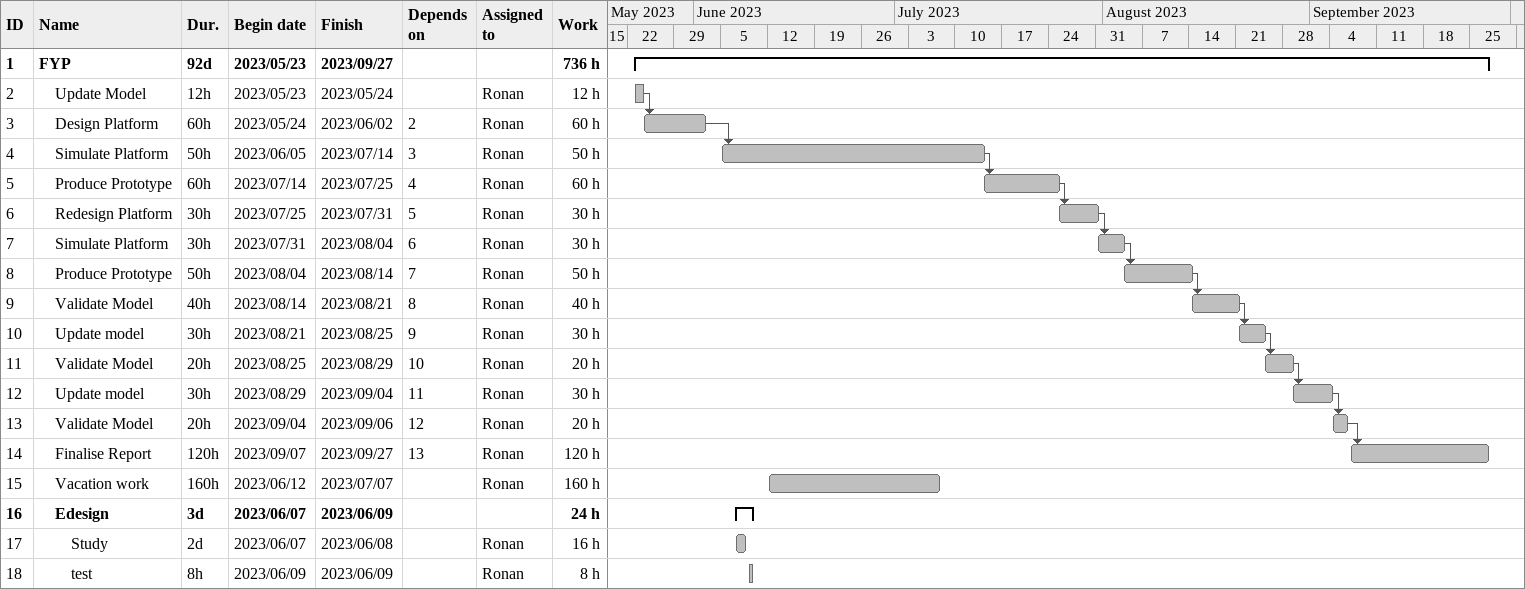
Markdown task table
| ID | Level | Task | Duration | Start | Finish | Predecessors | Resources | Work (h) |
|---|---|---|---|---|---|---|---|---|
| 1 | 1 | **FYP** | 92d | 2023-05-23 | 2023-09-27 |  |  | 736 |
| 2 | 2 | Update Model | 12h | 2023-05-23 | 2023-05-24 |  | Ronan | 12 |
| 3 | 2 | Design Platform | 60h | 2023-05-24 | 2023-06-02 | 2 | Ronan | 60 |
| 4 | 2 | Simulate Platform | 50h | 2023-06-05 | 2023-07-14 | 3 | Ronan | 50 |
| 5 | 2 | Produce Prototype | 60h | 2023-07-14 | 2023-07-25 | 4 | Ronan | 60 |
| 6 | 2 | Redesign Platform | 30h | 2023-07-25 | 2023-07-31 | 5 | Ronan | 30 |
| 7 | 2 | Simulate Platform | 30h | 2023-07-31 | 2023-08-04 | 6 | Ronan | 30 |
| 8 | 2 | Produce Prototype | 50h | 2023-08-04 | 2023-08-14 | 7 | Ronan | 50 |
| 9 | 2 | Validate Model | 40h | 2023-08-14 | 2023-08-21 | 8 | Ronan | 40 |
| 10 | 2 | Update model | 30h | 2023-08-21 | 2023-08-25 | 9 | Ronan | 30 |
| 11 | 2 | Validate Model | 20h | 2023-08-25 | 2023-08-29 | 10 | Ronan | 20 |
| 12 | 2 | Update model | 30h | 2023-08-29 | 2023-09-04 | 11 | Ronan | 30 |
| 13 | 2 | Validate Model | 20h | 2023-09-04 | 2023-09-06 | 12 | Ronan | 20 |
| 14 | 2 | Finalise Report | 120h | 2023-09-07 | 2023-09-27 | 13 | Ronan | 120 |
| 15 | 2 | Vacation work | 160h | 2023-06-12 | 2023-07-07 |  | Ronan | 160 |
| 16 | 2 | **Edesign** | 3d | 2023-06-07 | 2023-06-09 |  |  | 24 |
| 17 | 3 | Study | 2d | 2023-06-07 | 2023-06-08 |  | Ronan | 16 |
| 18 | 3 | test | 8h | 2023-06-09 | 2023-06-09 |  | Ronan | 8 |
